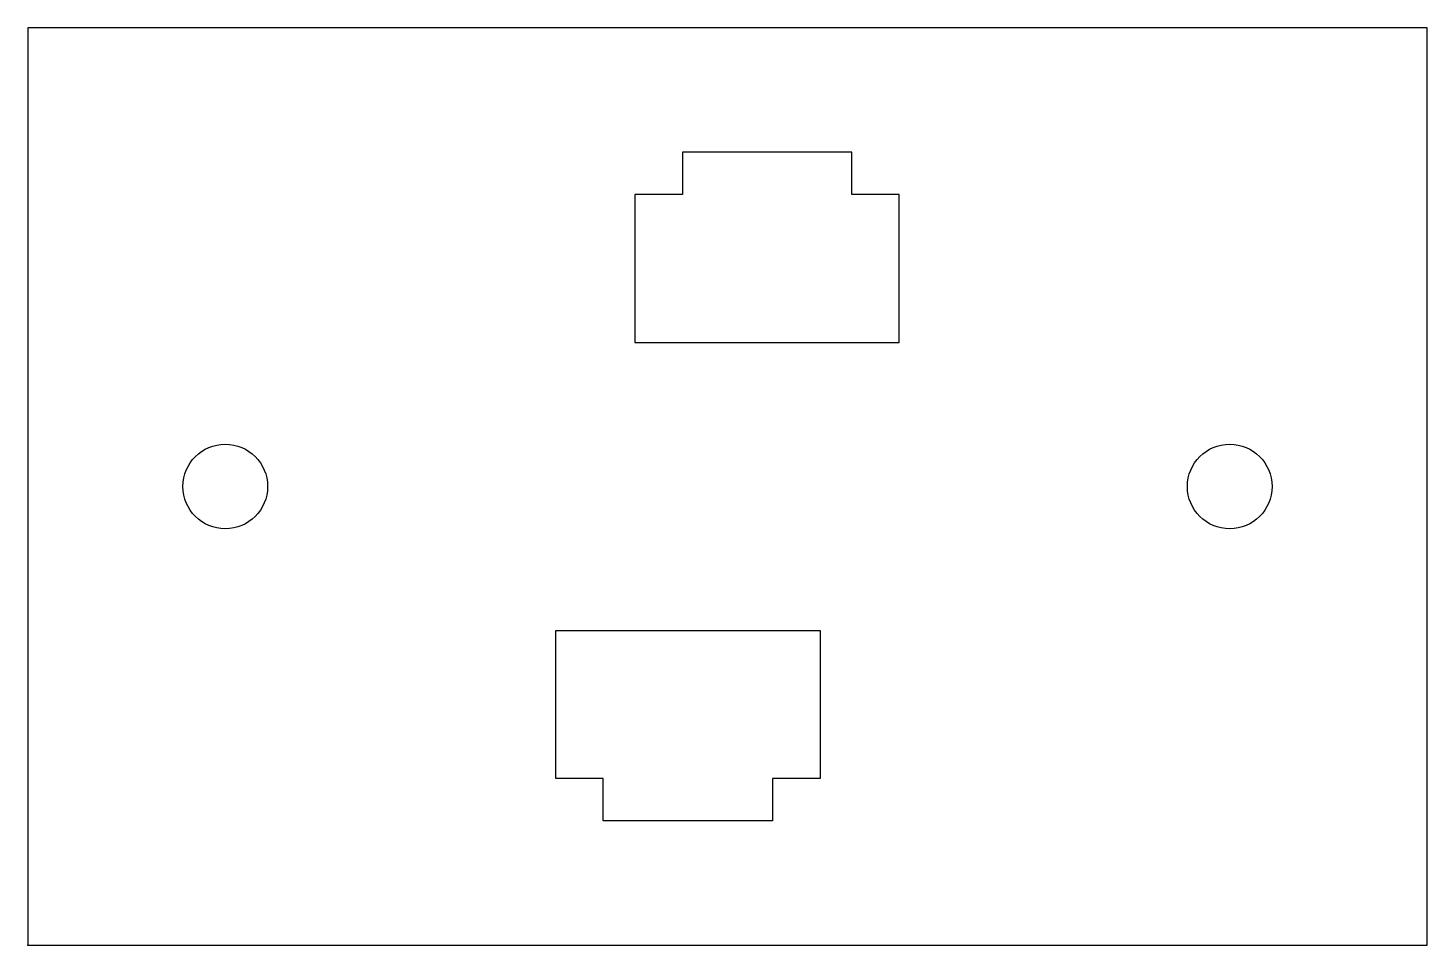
# Model space of a CAD drawing. Header units: centimetres. Extents: x 0 to 6.62, y 0 to 4.33.
import ezdxf

# ---------------------------------------------------------------- set-up
doc = ezdxf.new("R2010")
doc.units = ezdxf.units.CM
doc.header["$MEASUREMENT"] = 0
for name, color, linetype in [('mp_v1 v7_Sketch1', 7, 'Continuous'), ('mp_v1 v7_Sketch2', 7, 'Continuous'), ('mp_v1 v7_Sketch3', 7, 'Continuous')]:
    doc.layers.add(name, color=color, linetype=linetype)

msp = doc.modelspace()

# ---------------------------------------------------------------- linework, layer by layer
at = {"layer": 'mp_v1 v7_Sketch1'}
for p, q in [((6.616, 4.335), (0, 4.335)), ((0, 4.335), (0, 0)), ((6.616, 0), (6.616, 4.335)), ((3.8955, 3.7475), (3.0955, 3.7475)), ((3.0955, 3.7475), (3.0955, 3.5475)), ((3.8955, 3.5475), (3.8955, 3.7475)), ((2.8705, 3.5475), (2.8705, 2.8475)), ((3.0955, 3.5475), (2.8705, 3.5475)), ((4.1205, 3.5475), (3.8955, 3.5475)), ((4.1205, 2.8475), (4.1205, 3.5475)), ((2.8705, 2.8475), (4.1205, 2.8475)), ((2.4955, 0.7875), (2.4955, 1.4875)), ((2.4955, 1.4875), (3.7455, 1.4875)), ((3.7455, 1.4875), (3.7455, 0.7875)), ((2.7205, 0.7875), (2.4955, 0.7875)), ((2.7205, 0.5875), (2.7205, 0.7875)), ((3.5205, 0.7875), (3.5205, 0.5875)), ((3.7455, 0.7875), (3.5205, 0.7875)), ((3.5205, 0.5875), (2.7205, 0.5875)), ((0, 0), (6.616, 0))]:
    msp.add_line(p, q, dxfattribs=at)
msp.add_point((0, 0), dxfattribs=at)
at = {"layer": 'mp_v1 v7_Sketch2'}
msp.add_point((0, 0), dxfattribs=at)
at = {"layer": 'mp_v1 v7_Sketch3'}
for centre in [(0.933, 2.1675), (5.683, 2.1675)]:
    msp.add_circle(centre, 0.2, dxfattribs=at)
msp.add_point((0, 0), dxfattribs=at)

doc.saveas('drawing.dxf')
